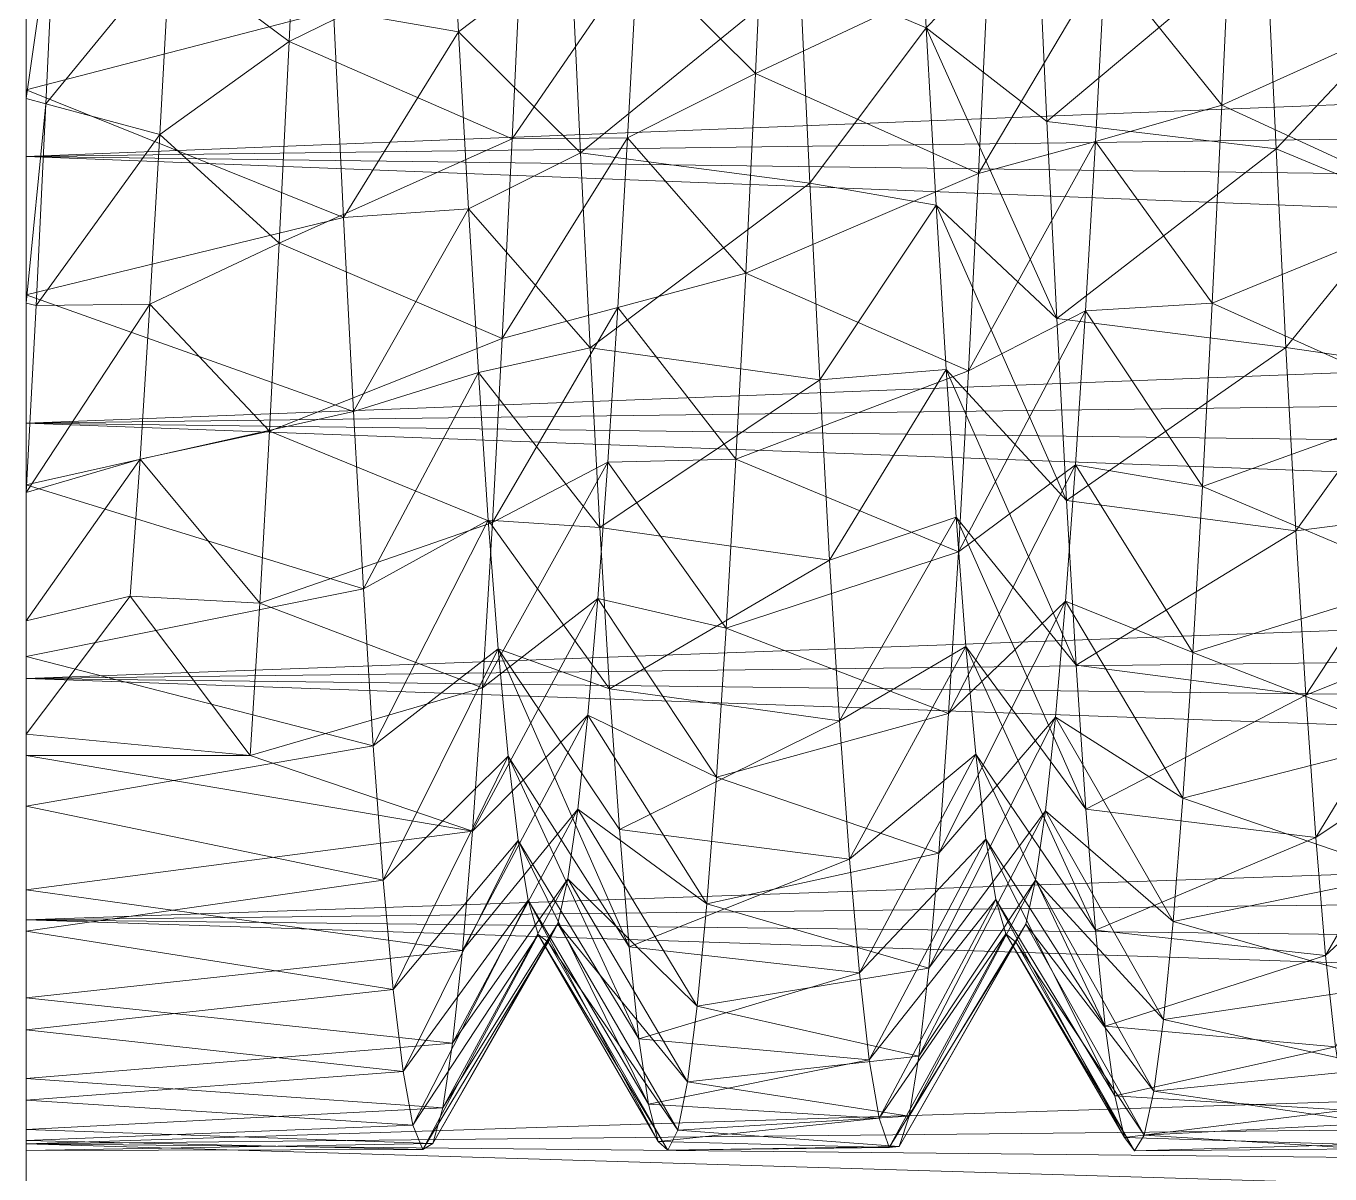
# Model space of a CAD drawing. Header units: millimetres. Extents: x -104 to 115, y -53 to 68.
# Drawn here: x -104.18 to -90.43, y -10.28 to 1.83 of the extents above; entities that cross this region are included whole.
import ezdxf

# ---------------------------------------------------------------- set-up
doc = ezdxf.new("R2010")
doc.units = ezdxf.units.MM

msp = doc.modelspace()

# ---------------------------------------------------------------- linework, layer by layer
at = {"color": 7, "lineweight": 0}
for points in [[(-101.304, 3.899, -10.029), (-102.663, 2.608, -12.677), (-101.406, 1.669, -10.683), (-101.304, 3.899, -10.029)], [(-98.948, 2.874, -10.29), (-101.304, 3.899, -10.029), (-101.406, 1.669, -10.683), (-98.948, 2.874, -10.29)], [(-100.936, 1.999, -44.28), (-99.724, 3.748, -42.522), (-99.619, 1.772, -41.848), (-100.936, 1.999, -44.28)], [(-98.434, 2.67, -44.496), (-99.619, 1.772, -41.848), (-99.724, 3.748, -42.522), (-98.434, 2.67, -44.496)], [(-96.017, 2.38, -44.407), (-94.79, 3.789, -42.533), (-94.685, 1.811, -41.865), (-96.017, 2.38, -44.407)], [(-93.513, 3.017, -44.597), (-94.685, 1.811, -41.865), (-94.79, 3.789, -42.533), (-93.513, 3.017, -44.597)], [(-104.18, 3.357, -54.485), (-104.18, 3.443, -44.71), (-104.18, 0.457, -53.847), (-104.18, 3.357, -54.485)], [(-104.18, 0.457, -53.847), (-104.18, 3.443, -44.71), (-104.18, 1.159, -43.968), (-104.18, 0.457, -53.847)], [(-100.936, 1.999, -44.28), (-104.18, 1.159, -43.968), (-104.18, 3.443, -44.71), (-100.936, 1.999, -44.28)], [(-96.384, 3.547, -10.111), (-97.729, 2.567, -12.691), (-96.486, 1.331, -10.811), (-96.384, 3.547, -10.111)], [(-94.029, 2.489, -10.406), (-96.384, 3.547, -10.111), (-96.486, 1.331, -10.811), (-94.029, 2.489, -10.406)], [(-104.18, 0.457, -1), (-104.18, 3.346, -10.162), (-104.18, 3.357, -0.361), (-104.18, 0.457, -1)], [(-104.18, 3.357, -0.361), (-49.333, 2.626, -0.491), (-104.18, 0.457, -1), (-104.18, 3.357, -0.361)], [(-104.18, 0.457, -53.847), (-49.333, 1.175, -54.036), (-104.18, 3.357, -54.485), (-104.18, 0.457, -53.847)], [(-104.18, 0.457, -1), (-104.18, 1.066, -10.916), (-104.18, 3.346, -10.162), (-104.18, 0.457, -1)], [(-103.866, 3.262, -10.184), (-104.18, 3.346, -10.162), (-104.18, 1.066, -10.916), (-103.866, 3.262, -10.184)], [(-103.866, 3.262, -10.184), (-104.18, 1.066, -10.916), (-103.971, 1.012, -10.938), (-103.866, 3.262, -10.184)], [(-103.971, 1.012, -10.938), (-102.663, 2.608, -12.677), (-103.866, 3.262, -10.184), (-103.971, 1.012, -10.938)], [(-91.463, 3.197, -10.201), (-92.795, 2.527, -12.706), (-91.566, 0.996, -10.945), (-91.463, 3.197, -10.201)], [(-89.111, 2.106, -10.53), (-91.463, 3.197, -10.201), (-91.566, 0.996, -10.945), (-89.111, 2.106, -10.53)], [(-93.411, 0.823, -43.829), (-94.685, 1.811, -41.865), (-93.513, 3.017, -44.597), (-93.411, 0.823, -43.829)], [(-91.099, 2.765, -44.524), (-93.411, 0.823, -43.829), (-93.513, 3.017, -44.597), (-91.099, 2.765, -44.524)], [(-98.948, 2.874, -10.29), (-101.406, 1.669, -10.683), (-99.052, 0.642, -11.096), (-98.948, 2.874, -10.29)], [(-99.052, 0.642, -11.096), (-97.729, 2.567, -12.691), (-98.948, 2.874, -10.29), (-99.052, 0.642, -11.096)], [(-90.994, 0.538, -43.705), (-93.411, 0.823, -43.829), (-91.099, 2.765, -44.524), (-90.994, 0.538, -43.705)], [(-91.099, 2.765, -44.524), (-89.751, 1.851, -41.881), (-90.994, 0.538, -43.705), (-91.099, 2.765, -44.524)], [(-104.18, 0.457, -1), (-49.333, 2.626, -0.491), (-49.333, -0.256, -1.208), (-104.18, 0.457, -1)], [(-98.331, 0.493, -43.685), (-99.619, 1.772, -41.848), (-98.434, 2.67, -44.496), (-98.331, 0.493, -43.685)], [(-96.017, 2.38, -44.407), (-98.331, 0.493, -43.685), (-98.434, 2.67, -44.496), (-96.017, 2.38, -44.407)], [(-103.971, 1.012, -10.938), (-102.768, 0.689, -13.5), (-102.663, 2.608, -12.677), (-103.971, 1.012, -10.938)], [(-101.406, 1.669, -10.683), (-102.663, 2.608, -12.677), (-102.768, 0.689, -13.5), (-101.406, 1.669, -10.683)], [(-99.052, 0.642, -11.096), (-97.834, 0.651, -13.519), (-97.729, 2.567, -12.691), (-99.052, 0.642, -11.096)], [(-96.486, 1.331, -10.811), (-97.729, 2.567, -12.691), (-97.834, 0.651, -13.519), (-96.486, 1.331, -10.811)], [(-94.029, 2.489, -10.406), (-96.486, 1.331, -10.811), (-94.134, 0.276, -11.261), (-94.029, 2.489, -10.406)], [(-94.134, 0.276, -11.261), (-92.9, 0.613, -13.539), (-92.795, 2.527, -12.706), (-94.134, 0.276, -11.261)], [(-94.134, 0.276, -11.261), (-92.795, 2.527, -12.706), (-94.029, 2.489, -10.406), (-94.134, 0.276, -11.261)], [(-91.566, 0.996, -10.945), (-92.795, 2.527, -12.706), (-92.9, 0.613, -13.539), (-91.566, 0.996, -10.945)], [(-95.913, 0.173, -43.537), (-98.331, 0.493, -43.685), (-96.017, 2.38, -44.407), (-95.913, 0.173, -43.537)], [(-96.017, 2.38, -44.407), (-94.685, 1.811, -41.865), (-95.913, 0.173, -43.537), (-96.017, 2.38, -44.407)], [(-89.111, 2.106, -10.53), (-91.566, 0.996, -10.945), (-89.215, -0.087, -11.435), (-89.111, 2.106, -10.53)], [(-100.831, -0.189, -43.361), (-104.18, 1.159, -43.968), (-100.936, 1.999, -44.28), (-100.831, -0.189, -43.361)], [(-100.936, 1.999, -44.28), (-99.619, 1.772, -41.848), (-100.831, -0.189, -43.361), (-100.936, 1.999, -44.28)], [(-95.913, 0.173, -43.537), (-94.685, 1.811, -41.865), (-94.58, -0.059, -40.939), (-95.913, 0.173, -43.537)], [(-93.308, -1.252, -42.783), (-94.58, -0.059, -40.939), (-94.685, 1.811, -41.865), (-93.308, -1.252, -42.783)], [(-93.308, -1.252, -42.783), (-94.685, 1.811, -41.865), (-93.411, 0.823, -43.829), (-93.308, -1.252, -42.783)], [(-90.994, 0.538, -43.705), (-89.751, 1.851, -41.881), (-89.646, -0.022, -40.96), (-90.994, 0.538, -43.705)], [(-101.406, 1.669, -10.683), (-102.768, 0.689, -13.5), (-101.509, -0.457, -11.623), (-101.406, 1.669, -10.683)], [(-99.052, 0.642, -11.096), (-101.406, 1.669, -10.683), (-101.509, -0.457, -11.623), (-99.052, 0.642, -11.096)], [(-100.831, -0.189, -43.361), (-99.619, 1.772, -41.848), (-99.514, -0.096, -40.918), (-100.831, -0.189, -43.361)], [(-98.331, 0.493, -43.685), (-99.514, -0.096, -40.918), (-99.619, 1.772, -41.848), (-98.331, 0.493, -43.685)], [(-96.486, 1.331, -10.811), (-97.834, 0.651, -13.519), (-96.589, -0.776, -11.793), (-96.486, 1.331, -10.811)], [(-94.134, 0.276, -11.261), (-96.486, 1.331, -10.811), (-96.589, -0.776, -11.793), (-94.134, 0.276, -11.261)], [(-104.18, 0.457, -53.847), (-49.333, -1.663, -53.164), (-49.333, 1.175, -54.036), (-104.18, 0.457, -53.847)], [(-104.18, 0.457, -53.847), (-104.18, 1.159, -43.968), (-104.18, -2.357, -52.899), (-104.18, 0.457, -53.847)], [(-104.18, -2.357, -52.899), (-104.18, 1.159, -43.968), (-104.18, -5.052, -51.652), (-104.18, -2.357, -52.899)], [(-104.18, -5.052, -51.652), (-104.18, 1.159, -43.968), (-104.18, -1.005, -42.926), (-104.18, -5.052, -51.652)], [(-100.831, -0.189, -43.361), (-104.18, -1.005, -42.926), (-104.18, 1.159, -43.968), (-100.831, -0.189, -43.361)], [(-104.18, -5.052, -3.194), (-104.18, -1.092, -11.971), (-104.18, 1.066, -10.916), (-104.18, -5.052, -3.194)], [(-104.18, -5.052, -3.194), (-104.18, 1.066, -10.916), (-104.18, -2.357, -1.948), (-104.18, -5.052, -3.194)], [(-104.18, -2.357, -1.948), (-104.18, 1.066, -10.916), (-104.18, 0.457, -1), (-104.18, -2.357, -1.948)], [(-103.971, 1.012, -10.938), (-104.18, 1.066, -10.916), (-104.18, -1.092, -11.971), (-103.971, 1.012, -10.938)], [(-103.971, 1.012, -10.938), (-104.18, -1.092, -11.971), (-104.075, -1.117, -11.985), (-103.971, 1.012, -10.938)], [(-104.075, -1.117, -11.985), (-102.768, 0.689, -13.5), (-103.971, 1.012, -10.938), (-104.075, -1.117, -11.985)], [(-91.566, 0.996, -10.945), (-92.9, 0.613, -13.539), (-91.668, -1.09, -11.97), (-91.566, 0.996, -10.945)], [(-89.215, -0.087, -11.435), (-91.566, 0.996, -10.945), (-91.668, -1.09, -11.97), (-89.215, -0.087, -11.435)], [(-104.075, -1.117, -11.985), (-102.873, -1.102, -14.57), (-102.768, 0.689, -13.5), (-104.075, -1.117, -11.985)], [(-101.509, -0.457, -11.623), (-102.768, 0.689, -13.5), (-102.873, -1.102, -14.57), (-101.509, -0.457, -11.623)], [(-90.994, 0.538, -43.705), (-93.308, -1.252, -42.783), (-93.411, 0.823, -43.829), (-90.994, 0.538, -43.705)], [(-99.052, 0.642, -11.096), (-101.509, -0.457, -11.623), (-99.157, -1.463, -12.19), (-99.052, 0.642, -11.096)], [(-99.157, -1.463, -12.19), (-97.939, -1.137, -14.595), (-97.834, 0.651, -13.519), (-99.157, -1.463, -12.19)], [(-99.157, -1.463, -12.19), (-97.834, 0.651, -13.519), (-99.052, 0.642, -11.096), (-99.157, -1.463, -12.19)], [(-96.589, -0.776, -11.793), (-97.834, 0.651, -13.519), (-97.939, -1.137, -14.595), (-96.589, -0.776, -11.793)], [(-94.238, -1.804, -12.403), (-93.005, -1.172, -14.619), (-92.9, 0.613, -13.539), (-94.238, -1.804, -12.403)], [(-94.238, -1.804, -12.403), (-92.9, 0.613, -13.539), (-94.134, 0.276, -11.261), (-94.238, -1.804, -12.403)], [(-91.668, -1.09, -11.97), (-92.9, 0.613, -13.539), (-93.005, -1.172, -14.619), (-91.668, -1.09, -11.97)], [(-104.18, 0.457, -1), (-49.333, -0.256, -1.208), (-104.18, -2.357, -1.948), (-104.18, 0.457, -1)], [(-104.18, -2.357, -52.899), (-49.333, -1.663, -53.164), (-104.18, 0.457, -53.847), (-104.18, -2.357, -52.899)], [(-98.229, -1.561, -42.597), (-99.514, -0.096, -40.918), (-98.331, 0.493, -43.685), (-98.229, -1.561, -42.597)], [(-95.913, 0.173, -43.537), (-98.229, -1.561, -42.597), (-98.331, 0.493, -43.685), (-95.913, 0.173, -43.537)], [(-90.89, -1.56, -42.597), (-93.308, -1.252, -42.783), (-90.994, 0.538, -43.705), (-90.89, -1.56, -42.597)], [(-90.994, 0.538, -43.705), (-89.646, -0.022, -40.96), (-90.89, -1.56, -42.597), (-90.994, 0.538, -43.705)], [(-94.134, 0.276, -11.261), (-96.589, -0.776, -11.793), (-94.238, -1.804, -12.403), (-94.134, 0.276, -11.261)], [(-95.808, -1.9, -42.383), (-98.229, -1.561, -42.597), (-95.913, 0.173, -43.537), (-95.808, -1.9, -42.383)], [(-95.913, 0.173, -43.537), (-94.58, -0.059, -40.939), (-95.808, -1.9, -42.383), (-95.913, 0.173, -43.537)], [(-100.831, -0.189, -43.361), (-99.514, -0.096, -40.918), (-100.727, -2.235, -42.16), (-100.831, -0.189, -43.361)], [(-100.727, -2.235, -42.16), (-99.514, -0.096, -40.918), (-99.409, -1.824, -39.746), (-100.727, -2.235, -42.16)], [(-98.229, -1.561, -42.597), (-99.409, -1.824, -39.746), (-99.514, -0.096, -40.918), (-98.229, -1.561, -42.597)], [(-95.808, -1.9, -42.383), (-94.58, -0.059, -40.939), (-94.475, -1.79, -39.772), (-95.808, -1.9, -42.383)], [(-93.206, -3.173, -41.476), (-94.475, -1.79, -39.772), (-94.58, -0.059, -40.939), (-93.206, -3.173, -41.476)], [(-93.206, -3.173, -41.476), (-94.58, -0.059, -40.939), (-93.308, -1.252, -42.783), (-93.206, -3.173, -41.476)], [(-89.215, -0.087, -11.435), (-91.668, -1.09, -11.97), (-89.32, -2.141, -12.623), (-89.215, -0.087, -11.435)], [(-90.89, -1.56, -42.597), (-89.646, -0.022, -40.96), (-89.541, -1.756, -39.798), (-90.89, -1.56, -42.597)], [(-100.727, -2.235, -42.16), (-104.18, -1.005, -42.926), (-100.831, -0.189, -43.361), (-100.727, -2.235, -42.16)], [(-104.18, -2.357, -1.948), (-49.333, -0.256, -1.208), (-49.333, -3.043, -2.232), (-104.18, -2.357, -1.948)], [(-101.509, -0.457, -11.623), (-102.873, -1.102, -14.57), (-101.611, -2.443, -12.83), (-101.509, -0.457, -11.623)], [(-99.157, -1.463, -12.19), (-101.509, -0.457, -11.623), (-101.611, -2.443, -12.83), (-99.157, -1.463, -12.19)], [(-96.589, -0.776, -11.793), (-97.939, -1.137, -14.595), (-96.691, -2.736, -13.041), (-96.589, -0.776, -11.793)], [(-94.238, -1.804, -12.403), (-96.589, -0.776, -11.793), (-96.691, -2.736, -13.041), (-94.238, -1.804, -12.403)], [(-104.18, -5.052, -51.652), (-104.18, -1.005, -42.926), (-104.18, -7.596, -50.121), (-104.18, -5.052, -51.652)], [(-104.18, -7.596, -50.121), (-104.18, -1.005, -42.926), (-104.18, -3.009, -41.603), (-104.18, -7.596, -50.121)], [(-100.727, -2.235, -42.16), (-104.18, -3.009, -41.603), (-104.18, -1.005, -42.926), (-100.727, -2.235, -42.16)], [(-104.18, -1.092, -11.971), (-104.18, -7.596, -4.725), (-104.18, -3.089, -13.305), (-104.18, -1.092, -11.971)], [(-104.18, -7.596, -4.725), (-104.18, -1.092, -11.971), (-104.18, -5.052, -3.194), (-104.18, -7.596, -4.725)], [(-104.075, -1.117, -11.985), (-104.18, -1.092, -11.971), (-104.18, -3.089, -13.305), (-104.075, -1.117, -11.985)], [(-91.668, -1.09, -11.97), (-93.005, -1.172, -14.619), (-91.771, -3.026, -13.257), (-91.668, -1.09, -11.97)], [(-89.32, -2.141, -12.623), (-91.668, -1.09, -11.97), (-91.771, -3.026, -13.257), (-89.32, -2.141, -12.623)], [(-104.18, -3.089, -13.305), (-102.978, -2.736, -15.87), (-102.873, -1.102, -14.57), (-104.18, -3.089, -13.305)], [(-104.18, -3.089, -13.305), (-102.873, -1.102, -14.57), (-104.075, -1.117, -11.985), (-104.18, -3.089, -13.305)], [(-101.611, -2.443, -12.83), (-102.873, -1.102, -14.57), (-102.978, -2.736, -15.87), (-101.611, -2.443, -12.83)], [(-99.261, -3.404, -13.554), (-98.044, -2.767, -15.899), (-97.939, -1.137, -14.595), (-99.261, -3.404, -13.554)], [(-99.261, -3.404, -13.554), (-97.939, -1.137, -14.595), (-99.157, -1.463, -12.19), (-99.261, -3.404, -13.554)], [(-96.691, -2.736, -13.041), (-97.939, -1.137, -14.595), (-98.044, -2.767, -15.899), (-96.691, -2.736, -13.041)], [(-94.343, -3.714, -13.81), (-93.11, -2.798, -15.928), (-93.005, -1.172, -14.619), (-94.343, -3.714, -13.81)], [(-94.343, -3.714, -13.81), (-93.005, -1.172, -14.619), (-94.238, -1.804, -12.403), (-94.343, -3.714, -13.81)], [(-91.771, -3.026, -13.257), (-93.005, -1.172, -14.619), (-93.11, -2.798, -15.928), (-91.771, -3.026, -13.257)], [(-90.89, -1.56, -42.597), (-93.206, -3.173, -41.476), (-93.308, -1.252, -42.783), (-90.89, -1.56, -42.597)], [(-99.157, -1.463, -12.19), (-101.611, -2.443, -12.83), (-99.261, -3.404, -13.554), (-99.157, -1.463, -12.19)], [(-98.126, -3.456, -41.251), (-99.409, -1.824, -39.746), (-98.229, -1.561, -42.597), (-98.126, -3.456, -41.251)], [(-95.808, -1.9, -42.383), (-98.126, -3.456, -41.251), (-98.229, -1.561, -42.597), (-95.808, -1.9, -42.383)], [(-90.785, -3.492, -41.221), (-93.206, -3.173, -41.476), (-90.89, -1.56, -42.597), (-90.785, -3.492, -41.221)], [(-90.89, -1.56, -42.597), (-89.541, -1.756, -39.798), (-90.785, -3.492, -41.221), (-90.89, -1.56, -42.597)], [(-104.18, -2.357, -52.899), (-49.333, -4.391, -51.991), (-49.333, -1.663, -53.164), (-104.18, -2.357, -52.899)], [(-90.785, -3.492, -41.221), (-89.541, -1.756, -39.798), (-89.436, -3.32, -38.416), (-90.785, -3.492, -41.221)], [(-100.727, -2.235, -42.16), (-99.409, -1.824, -39.746), (-100.622, -4.103, -40.698), (-100.727, -2.235, -42.16)], [(-100.622, -4.103, -40.698), (-99.409, -1.824, -39.746), (-99.304, -3.38, -38.355), (-100.622, -4.103, -40.698)], [(-98.126, -3.456, -41.251), (-99.304, -3.38, -38.355), (-99.409, -1.824, -39.746), (-98.126, -3.456, -41.251)], [(-95.703, -3.801, -40.963), (-98.126, -3.456, -41.251), (-95.808, -1.9, -42.383), (-95.703, -3.801, -40.963)], [(-94.238, -1.804, -12.403), (-96.691, -2.736, -13.041), (-94.343, -3.714, -13.81), (-94.238, -1.804, -12.403)], [(-95.808, -1.9, -42.383), (-94.475, -1.79, -39.772), (-95.703, -3.801, -40.963), (-95.808, -1.9, -42.383)], [(-95.703, -3.801, -40.963), (-94.475, -1.79, -39.772), (-94.37, -3.35, -38.386), (-95.703, -3.801, -40.963)], [(-93.103, -4.909, -39.929), (-94.37, -3.35, -38.386), (-94.475, -1.79, -39.772), (-93.103, -4.909, -39.929)], [(-93.103, -4.909, -39.929), (-94.475, -1.79, -39.772), (-93.206, -3.173, -41.476), (-93.103, -4.909, -39.929)], [(-89.32, -2.141, -12.623), (-91.771, -3.026, -13.257), (-89.425, -4.018, -14.073), (-89.32, -2.141, -12.623)], [(-100.622, -4.103, -40.698), (-104.18, -3.009, -41.603), (-100.727, -2.235, -42.16), (-100.622, -4.103, -40.698)], [(-104.18, -2.357, -1.948), (-49.333, -3.043, -2.232), (-104.18, -5.052, -3.194), (-104.18, -2.357, -1.948)], [(-104.18, -5.052, -51.652), (-49.333, -4.391, -51.991), (-104.18, -2.357, -52.899), (-104.18, -5.052, -51.652)], [(-101.611, -2.443, -12.83), (-102.978, -2.736, -15.87), (-101.714, -4.255, -14.286), (-101.611, -2.443, -12.83)], [(-99.261, -3.404, -13.554), (-101.611, -2.443, -12.83), (-101.714, -4.255, -14.286), (-99.261, -3.404, -13.554)], [(-104.18, -4.442, -14.663), (-102.978, -2.736, -15.87), (-104.18, -3.089, -13.305), (-104.18, -4.442, -14.663)], [(-104.18, -4.442, -14.663), (-103.083, -4.181, -17.376), (-102.978, -2.736, -15.87), (-104.18, -4.442, -14.663)], [(-101.714, -4.255, -14.286), (-102.978, -2.736, -15.87), (-103.083, -4.181, -17.376), (-101.714, -4.255, -14.286)], [(-96.691, -2.736, -13.041), (-98.044, -2.767, -15.899), (-96.794, -4.518, -14.533), (-96.691, -2.736, -13.041)], [(-94.343, -3.714, -13.81), (-96.691, -2.736, -13.041), (-96.794, -4.518, -14.533), (-94.343, -3.714, -13.81)], [(-99.366, -5.147, -15.164), (-98.149, -4.208, -17.408), (-98.044, -2.767, -15.899), (-99.366, -5.147, -15.164)], [(-99.366, -5.147, -15.164), (-98.044, -2.767, -15.899), (-99.261, -3.404, -13.554), (-99.366, -5.147, -15.164)], [(-96.794, -4.518, -14.533), (-98.044, -2.767, -15.899), (-98.149, -4.208, -17.408), (-96.794, -4.518, -14.533)], [(-94.448, -5.42, -15.459), (-93.215, -4.236, -17.441), (-93.11, -2.798, -15.928), (-94.448, -5.42, -15.459)], [(-94.448, -5.42, -15.459), (-93.11, -2.798, -15.928), (-94.343, -3.714, -13.81), (-94.448, -5.42, -15.459)], [(-91.873, -4.777, -14.785), (-93.11, -2.798, -15.928), (-93.215, -4.236, -17.441), (-91.873, -4.777, -14.785)], [(-91.771, -3.026, -13.257), (-93.11, -2.798, -15.928), (-91.873, -4.777, -14.785), (-91.771, -3.026, -13.257)], [(-104.18, -7.596, -50.121), (-104.18, -3.009, -41.603), (-104.18, -9.96, -48.324), (-104.18, -7.596, -50.121)], [(-104.18, -9.96, -48.324), (-104.18, -3.009, -41.603), (-104.18, -4.817, -40.022), (-104.18, -9.96, -48.324)], [(-100.622, -4.103, -40.698), (-104.18, -4.817, -40.022), (-104.18, -3.009, -41.603), (-100.622, -4.103, -40.698)], [(-89.425, -4.018, -14.073), (-91.771, -3.026, -13.257), (-91.873, -4.777, -14.785), (-89.425, -4.018, -14.073)], [(-104.18, -5.052, -3.194), (-49.333, -3.043, -2.232), (-49.333, -5.703, -3.551), (-104.18, -5.052, -3.194)], [(-104.18, -3.089, -13.305), (-104.18, -7.596, -4.725), (-104.18, -9.96, -6.522), (-104.18, -3.089, -13.305)], [(-104.18, -3.089, -13.305), (-104.18, -9.96, -6.522), (-104.18, -4.442, -14.663), (-104.18, -3.089, -13.305)], [(-90.785, -3.492, -41.221), (-93.103, -4.909, -39.929), (-93.206, -3.173, -41.476), (-90.785, -3.492, -41.221)], [(-99.261, -3.404, -13.554), (-101.714, -4.255, -14.286), (-99.366, -5.147, -15.164), (-99.261, -3.404, -13.554)], [(-100.622, -4.103, -40.698), (-99.304, -3.38, -38.355), (-100.517, -5.761, -39), (-100.622, -4.103, -40.698)], [(-100.517, -5.761, -39), (-99.304, -3.38, -38.355), (-99.199, -4.736, -36.769), (-100.517, -5.761, -39)], [(-98.024, -5.159, -39.669), (-99.199, -4.736, -36.769), (-99.304, -3.38, -38.355), (-98.024, -5.159, -39.669)], [(-98.024, -5.159, -39.669), (-99.304, -3.38, -38.355), (-98.126, -3.456, -41.251), (-98.024, -5.159, -39.669)], [(-95.703, -3.801, -40.963), (-94.37, -3.35, -38.386), (-95.599, -5.496, -39.303), (-95.703, -3.801, -40.963)], [(-95.599, -5.496, -39.303), (-94.37, -3.35, -38.386), (-94.265, -4.711, -36.803), (-95.599, -5.496, -39.303)], [(-93.001, -6.428, -38.17), (-94.265, -4.711, -36.803), (-94.37, -3.35, -38.386), (-93.001, -6.428, -38.17)], [(-93.001, -6.428, -38.17), (-94.37, -3.35, -38.386), (-93.103, -4.909, -39.929), (-93.001, -6.428, -38.17)], [(-90.785, -3.492, -41.221), (-89.436, -3.32, -38.416), (-90.68, -5.225, -39.6), (-90.785, -3.492, -41.221)], [(-90.68, -5.225, -39.6), (-89.436, -3.32, -38.416), (-89.331, -4.685, -36.837), (-90.68, -5.225, -39.6)], [(-95.703, -3.801, -40.963), (-98.024, -5.159, -39.669), (-98.126, -3.456, -41.251), (-95.703, -3.801, -40.963)], [(-90.68, -5.225, -39.6), (-93.103, -4.909, -39.929), (-90.785, -3.492, -41.221), (-90.68, -5.225, -39.6)], [(-95.599, -5.496, -39.303), (-98.024, -5.159, -39.669), (-95.703, -3.801, -40.963), (-95.599, -5.496, -39.303)], [(-94.343, -3.714, -13.81), (-96.794, -4.518, -14.533), (-94.448, -5.42, -15.459), (-94.343, -3.714, -13.81)], [(-100.517, -5.761, -39), (-104.18, -4.817, -40.022), (-100.622, -4.103, -40.698), (-100.517, -5.761, -39)], [(-89.425, -4.018, -14.073), (-91.873, -4.777, -14.785), (-89.529, -5.687, -15.76), (-89.425, -4.018, -14.073)], [(-104.18, -5.636, -16.154), (-103.083, -4.181, -17.376), (-104.18, -4.442, -14.663), (-104.18, -5.636, -16.154)], [(-104.18, -5.636, -16.154), (-101.816, -5.862, -15.966), (-103.083, -4.181, -17.376), (-104.18, -5.636, -16.154)], [(-101.714, -4.255, -14.286), (-103.083, -4.181, -17.376), (-101.816, -5.862, -15.966), (-101.714, -4.255, -14.286)], [(-99.366, -5.147, -15.164), (-101.714, -4.255, -14.286), (-101.816, -5.862, -15.966), (-99.366, -5.147, -15.164)], [(-99.471, -6.66, -16.991), (-98.254, -5.436, -19.097), (-98.149, -4.208, -17.408), (-99.471, -6.66, -16.991)], [(-99.471, -6.66, -16.991), (-98.149, -4.208, -17.408), (-99.366, -5.147, -15.164), (-99.471, -6.66, -16.991)], [(-96.896, -6.091, -16.244), (-98.149, -4.208, -17.408), (-98.254, -5.436, -19.097), (-96.896, -6.091, -16.244)], [(-96.794, -4.518, -14.533), (-98.149, -4.208, -17.408), (-96.896, -6.091, -16.244), (-96.794, -4.518, -14.533)], [(-94.552, -6.892, -17.32), (-93.32, -5.458, -19.133), (-93.215, -4.236, -17.441), (-94.552, -6.892, -17.32)], [(-94.552, -6.892, -17.32), (-93.215, -4.236, -17.441), (-94.448, -5.42, -15.459), (-94.552, -6.892, -17.32)], [(-91.976, -6.314, -16.528), (-93.215, -4.236, -17.441), (-93.32, -5.458, -19.133), (-91.976, -6.314, -16.528)], [(-91.873, -4.777, -14.785), (-93.215, -4.236, -17.441), (-91.976, -6.314, -16.528), (-91.873, -4.777, -14.785)], [(-104.18, -5.052, -51.652), (-49.333, -6.976, -50.53), (-49.333, -4.391, -51.991), (-104.18, -5.052, -51.652)], [(-104.18, -4.442, -14.663), (-104.18, -9.96, -6.522), (-104.18, -12.116, -8.564), (-104.18, -4.442, -14.663)], [(-104.18, -4.442, -14.663), (-104.18, -12.116, -8.564), (-104.18, -5.862, -15.966), (-104.18, -4.442, -14.663)], [(-104.18, -5.862, -15.966), (-104.18, -5.636, -16.154), (-104.18, -4.442, -14.663), (-104.18, -5.862, -15.966)], [(-94.448, -5.42, -15.459), (-96.794, -4.518, -14.533), (-96.896, -6.091, -16.244), (-94.448, -5.42, -15.459)], [(-100.517, -5.761, -39), (-99.199, -4.736, -36.769), (-100.413, -7.178, -37.097), (-100.517, -5.761, -39)], [(-100.413, -7.178, -37.097), (-99.199, -4.736, -36.769), (-99.094, -5.87, -35.016), (-100.413, -7.178, -37.097)], [(-97.819, -7.88, -35.913), (-99.094, -5.87, -35.016), (-99.199, -4.736, -36.769), (-97.819, -7.88, -35.913)], [(-97.819, -7.88, -35.913), (-99.199, -4.736, -36.769), (-97.921, -6.642, -37.88), (-97.819, -7.88, -35.913)], [(-97.921, -6.642, -37.88), (-99.199, -4.736, -36.769), (-98.024, -5.159, -39.669), (-97.921, -6.642, -37.88)], [(-95.599, -5.496, -39.303), (-94.265, -4.711, -36.803), (-95.494, -6.956, -37.433), (-95.599, -5.496, -39.303)], [(-95.494, -6.956, -37.433), (-94.265, -4.711, -36.803), (-94.16, -5.849, -35.054), (-95.494, -6.956, -37.433)], [(-92.898, -7.705, -36.229), (-94.16, -5.849, -35.054), (-94.265, -4.711, -36.803), (-92.898, -7.705, -36.229)], [(-92.898, -7.705, -36.229), (-94.265, -4.711, -36.803), (-93.001, -6.428, -38.17), (-92.898, -7.705, -36.229)], [(-89.529, -5.687, -15.76), (-91.873, -4.777, -14.785), (-91.976, -6.314, -16.528), (-89.529, -5.687, -15.76)], [(-90.68, -5.225, -39.6), (-89.331, -4.685, -36.837), (-90.576, -6.727, -37.763), (-90.68, -5.225, -39.6)], [(-90.576, -6.727, -37.763), (-89.331, -4.685, -36.837), (-89.226, -5.828, -35.091), (-90.576, -6.727, -37.763)], [(-104.18, -9.96, -48.324), (-104.18, -4.817, -40.022), (-104.18, -12.116, -46.282), (-104.18, -9.96, -48.324)], [(-104.18, -12.116, -46.282), (-104.18, -4.817, -40.022), (-104.18, -6.396, -38.213), (-104.18, -12.116, -46.282)], [(-100.517, -5.761, -39), (-104.18, -6.396, -38.213), (-104.18, -4.817, -40.022), (-100.517, -5.761, -39)], [(-90.68, -5.225, -39.6), (-93.001, -6.428, -38.17), (-93.103, -4.909, -39.929), (-90.68, -5.225, -39.6)], [(-104.18, -5.052, -3.194), (-49.333, -5.703, -3.551), (-104.18, -7.596, -4.725), (-104.18, -5.052, -3.194)], [(-104.18, -7.596, -50.121), (-49.333, -6.976, -50.53), (-104.18, -5.052, -51.652), (-104.18, -7.596, -50.121)], [(-99.366, -5.147, -15.164), (-101.816, -5.862, -15.966), (-99.471, -6.66, -16.991), (-99.366, -5.147, -15.164)], [(-95.599, -5.496, -39.303), (-97.921, -6.642, -37.88), (-98.024, -5.159, -39.669), (-95.599, -5.496, -39.303)], [(-90.576, -6.727, -37.763), (-93.001, -6.428, -38.17), (-90.68, -5.225, -39.6), (-90.576, -6.727, -37.763)], [(-99.575, -7.918, -19.003), (-98.359, -6.427, -20.933), (-98.254, -5.436, -19.097), (-99.575, -7.918, -19.003)], [(-99.575, -7.918, -19.003), (-98.254, -5.436, -19.097), (-99.471, -6.66, -16.991), (-99.575, -7.918, -19.003)], [(-96.999, -7.427, -18.146), (-98.254, -5.436, -19.097), (-98.359, -6.427, -20.933), (-96.999, -7.427, -18.146)], [(-96.896, -6.091, -16.244), (-98.254, -5.436, -19.097), (-96.999, -7.427, -18.146), (-96.896, -6.091, -16.244)], [(-95.494, -6.956, -37.433), (-97.921, -6.642, -37.88), (-95.599, -5.496, -39.303), (-95.494, -6.956, -37.433)], [(-94.448, -5.42, -15.459), (-96.896, -6.091, -16.244), (-94.552, -6.892, -17.32), (-94.448, -5.42, -15.459)], [(-94.657, -8.104, -19.36), (-93.425, -6.445, -20.972), (-93.32, -5.458, -19.133), (-94.657, -8.104, -19.36)], [(-94.657, -8.104, -19.36), (-93.32, -5.458, -19.133), (-94.552, -6.892, -17.32), (-94.657, -8.104, -19.36)], [(-92.078, -7.612, -18.456), (-93.32, -5.458, -19.133), (-93.425, -6.445, -20.972), (-92.078, -7.612, -18.456)], [(-91.976, -6.314, -16.528), (-93.32, -5.458, -19.133), (-92.078, -7.612, -18.456), (-91.976, -6.314, -16.528)], [(-104.18, -5.862, -15.966), (-101.816, -5.862, -15.966), (-104.18, -5.636, -16.154), (-104.18, -5.862, -15.966)], [(-104.18, -7.596, -4.725), (-49.333, -5.703, -3.551), (-49.333, -8.205, -5.15), (-104.18, -7.596, -4.725)], [(-100.413, -7.178, -37.097), (-104.18, -6.396, -38.213), (-100.517, -5.761, -39), (-100.413, -7.178, -37.097)], [(-89.529, -5.687, -15.76), (-91.976, -6.314, -16.528), (-89.634, -7.116, -17.654), (-89.529, -5.687, -15.76)], [(-104.18, -5.862, -15.966), (-104.18, -12.116, -8.564), (-104.18, -14.038, -10.827), (-104.18, -5.862, -15.966)], [(-104.18, -5.862, -15.966), (-104.18, -14.038, -10.827), (-104.18, -7.278, -17.905), (-104.18, -5.862, -15.966)], [(-99.471, -6.66, -16.991), (-101.816, -5.862, -15.966), (-104.18, -5.862, -15.966), (-99.471, -6.66, -16.991)], [(-99.471, -6.66, -16.991), (-104.18, -5.862, -15.966), (-104.18, -7.278, -17.905), (-99.471, -6.66, -16.991)], [(-100.413, -7.178, -37.097), (-99.094, -5.87, -35.016), (-100.308, -8.33, -35.023), (-100.413, -7.178, -37.097)], [(-100.308, -8.33, -35.023), (-99.094, -5.87, -35.016), (-98.989, -6.76, -33.128), (-100.308, -8.33, -35.023)], [(-97.716, -8.852, -33.802), (-98.989, -6.76, -33.128), (-99.094, -5.87, -35.016), (-97.716, -8.852, -33.802)], [(-97.716, -8.852, -33.802), (-99.094, -5.87, -35.016), (-97.819, -7.88, -35.913), (-97.716, -8.852, -33.802)], [(-95.494, -6.956, -37.433), (-94.16, -5.849, -35.054), (-95.389, -8.155, -35.385), (-95.494, -6.956, -37.433)], [(-95.389, -8.155, -35.385), (-94.16, -5.849, -35.054), (-94.055, -6.744, -33.168), (-95.389, -8.155, -35.385)], [(-92.796, -8.719, -34.137), (-94.055, -6.744, -33.168), (-94.16, -5.849, -35.054), (-92.796, -8.719, -34.137)], [(-92.796, -8.719, -34.137), (-94.16, -5.849, -35.054), (-92.898, -7.705, -36.229), (-92.796, -8.719, -34.137)], [(-90.576, -6.727, -37.763), (-89.226, -5.828, -35.091), (-90.471, -7.971, -35.743), (-90.576, -6.727, -37.763)], [(-90.471, -7.971, -35.743), (-89.226, -5.828, -35.091), (-89.121, -6.728, -33.208), (-90.471, -7.971, -35.743)], [(-94.552, -6.892, -17.32), (-96.896, -6.091, -16.244), (-96.999, -7.427, -18.146), (-94.552, -6.892, -17.32)], [(-89.634, -7.116, -17.654), (-91.976, -6.314, -16.528), (-92.078, -7.612, -18.456), (-89.634, -7.116, -17.654)], [(-104.18, -12.116, -46.282), (-104.18, -6.396, -38.213), (-104.18, -14.038, -44.019), (-104.18, -12.116, -46.282)], [(-104.18, -14.038, -44.019), (-104.18, -6.396, -38.213), (-104.18, -15.705, -41.562), (-104.18, -14.038, -44.019)], [(-104.18, -15.705, -41.562), (-104.18, -6.396, -38.213), (-104.18, -7.717, -36.208), (-104.18, -15.705, -41.562)], [(-100.413, -7.178, -37.097), (-104.18, -7.717, -36.208), (-104.18, -6.396, -38.213), (-100.413, -7.178, -37.097)], [(-99.68, -8.897, -21.165), (-98.464, -7.165, -22.886), (-98.359, -6.427, -20.933), (-99.68, -8.897, -21.165)], [(-99.68, -8.897, -21.165), (-98.359, -6.427, -20.933), (-99.575, -7.918, -19.003), (-99.68, -8.897, -21.165)], [(-97.101, -8.505, -20.205), (-98.359, -6.427, -20.933), (-98.464, -7.165, -22.886), (-97.101, -8.505, -20.205)], [(-96.999, -7.427, -18.146), (-98.359, -6.427, -20.933), (-97.101, -8.505, -20.205), (-96.999, -7.427, -18.146)], [(-94.762, -9.034, -21.543), (-93.53, -7.177, -22.927), (-93.425, -6.445, -20.972), (-94.762, -9.034, -21.543)], [(-94.762, -9.034, -21.543), (-93.425, -6.445, -20.972), (-94.657, -8.104, -19.36), (-94.762, -9.034, -21.543)], [(-92.181, -8.648, -20.536), (-93.425, -6.445, -20.972), (-93.53, -7.177, -22.927), (-92.181, -8.648, -20.536)], [(-92.078, -7.612, -18.456), (-93.425, -6.445, -20.972), (-92.181, -8.648, -20.536), (-92.078, -7.612, -18.456)], [(-90.576, -6.727, -37.763), (-92.898, -7.705, -36.229), (-93.001, -6.428, -38.17), (-90.576, -6.727, -37.763)], [(-99.471, -6.66, -16.991), (-104.18, -7.278, -17.905), (-99.575, -7.918, -19.003), (-99.471, -6.66, -16.991)], [(-95.494, -6.956, -37.433), (-97.819, -7.88, -35.913), (-97.921, -6.642, -37.88), (-95.494, -6.956, -37.433)], [(-90.471, -7.971, -35.743), (-92.898, -7.705, -36.229), (-90.576, -6.727, -37.763), (-90.471, -7.971, -35.743)], [(-90.471, -7.971, -35.743), (-89.121, -6.728, -33.208), (-90.366, -8.937, -33.575), (-90.471, -7.971, -35.743)], [(-100.308, -8.33, -35.023), (-98.989, -6.76, -33.128), (-100.203, -9.197, -32.815), (-100.308, -8.33, -35.023)], [(-100.203, -9.197, -32.815), (-98.989, -6.76, -33.128), (-98.884, -7.39, -31.139), (-100.203, -9.197, -32.815)], [(-97.614, -9.54, -31.582), (-98.884, -7.39, -31.139), (-98.989, -6.76, -33.128), (-97.614, -9.54, -31.582)], [(-97.614, -9.54, -31.582), (-98.989, -6.76, -33.128), (-97.716, -8.852, -33.802), (-97.614, -9.54, -31.582)], [(-95.389, -8.155, -35.385), (-94.055, -6.744, -33.168), (-95.285, -9.071, -33.196), (-95.389, -8.155, -35.385)], [(-95.285, -9.071, -33.196), (-94.055, -6.744, -33.168), (-93.95, -7.38, -31.18), (-95.285, -9.071, -33.196)], [(-92.693, -9.452, -31.932), (-93.95, -7.38, -31.18), (-94.055, -6.744, -33.168), (-92.693, -9.452, -31.932)], [(-92.693, -9.452, -31.932), (-94.055, -6.744, -33.168), (-92.796, -8.719, -34.137), (-92.693, -9.452, -31.932)], [(-104.18, -7.596, -50.121), (-49.333, -9.388, -48.797), (-49.333, -6.976, -50.53), (-104.18, -7.596, -50.121)], [(-95.389, -8.155, -35.385), (-97.819, -7.88, -35.913), (-95.494, -6.956, -37.433), (-95.389, -8.155, -35.385)], [(-94.552, -6.892, -17.32), (-96.999, -7.427, -18.146), (-94.657, -8.104, -19.36), (-94.552, -6.892, -17.32)], [(-89.634, -7.116, -17.654), (-92.078, -7.612, -18.456), (-89.738, -8.282, -19.721), (-89.634, -7.116, -17.654)], [(-100.308, -8.33, -35.023), (-104.18, -7.717, -36.208), (-100.413, -7.178, -37.097), (-100.308, -8.33, -35.023)], [(-104.18, -7.278, -17.905), (-104.18, -14.038, -10.827), (-104.18, -15.705, -13.285), (-104.18, -7.278, -17.905)], [(-104.18, -7.278, -17.905), (-104.18, -15.705, -13.285), (-104.18, -8.42, -20.017), (-104.18, -7.278, -17.905)], [(-99.575, -7.918, -19.003), (-104.18, -7.278, -17.905), (-104.18, -8.42, -20.017), (-99.575, -7.918, -19.003)], [(-99.785, -9.58, -23.437), (-98.569, -7.636, -24.919), (-98.464, -7.165, -22.886), (-99.785, -9.58, -23.437)], [(-99.785, -9.58, -23.437), (-98.464, -7.165, -22.886), (-99.68, -8.897, -21.165), (-99.785, -9.58, -23.437)], [(-97.204, -9.306, -22.387), (-98.464, -7.165, -22.886), (-98.569, -7.636, -24.919), (-97.204, -9.306, -22.387)], [(-97.101, -8.505, -20.205), (-98.464, -7.165, -22.886), (-97.204, -9.306, -22.387), (-97.101, -8.505, -20.205)], [(-94.866, -9.666, -23.83), (-93.635, -7.643, -24.961), (-93.53, -7.177, -22.927), (-94.866, -9.666, -23.83)], [(-94.866, -9.666, -23.83), (-93.53, -7.177, -22.927), (-94.762, -9.034, -21.543), (-94.866, -9.666, -23.83)], [(-92.283, -9.404, -22.734), (-93.53, -7.177, -22.927), (-93.635, -7.643, -24.961), (-92.283, -9.404, -22.734)], [(-92.181, -8.648, -20.536), (-93.53, -7.177, -22.927), (-92.283, -9.404, -22.734), (-92.181, -8.648, -20.536)], [(-100.203, -9.197, -32.815), (-98.884, -7.39, -31.139), (-100.099, -9.762, -30.51), (-100.203, -9.197, -32.815)], [(-100.099, -9.762, -30.51), (-98.884, -7.39, -31.139), (-98.779, -7.75, -29.083), (-100.099, -9.762, -30.51)], [(-97.511, -9.934, -29.291), (-98.779, -7.75, -29.083), (-98.884, -7.39, -31.139), (-97.511, -9.934, -29.291)], [(-97.511, -9.934, -29.291), (-98.884, -7.39, -31.139), (-97.614, -9.54, -31.582), (-97.511, -9.934, -29.291)], [(-94.657, -8.104, -19.36), (-96.999, -7.427, -18.146), (-97.101, -8.505, -20.205), (-94.657, -8.104, -19.36)], [(-95.285, -9.071, -33.196), (-93.95, -7.38, -31.18), (-95.18, -9.688, -30.905), (-95.285, -9.071, -33.196)], [(-95.18, -9.688, -30.905), (-93.95, -7.38, -31.18), (-93.845, -7.745, -29.125), (-95.18, -9.688, -30.905)], [(-92.591, -9.892, -29.65), (-93.845, -7.745, -29.125), (-93.95, -7.38, -31.18), (-92.591, -9.892, -29.65)], [(-92.591, -9.892, -29.65), (-93.95, -7.38, -31.18), (-92.693, -9.452, -31.932), (-92.591, -9.892, -29.65)], [(-104.18, -7.596, -4.725), (-49.333, -8.205, -5.15), (-104.18, -9.96, -6.522), (-104.18, -7.596, -4.725)], [(-104.18, -9.96, -48.324), (-49.333, -9.388, -48.797), (-104.18, -7.596, -50.121), (-104.18, -9.96, -48.324)], [(-99.889, -9.956, -25.78), (-98.674, -7.832, -26.997), (-98.569, -7.636, -24.919), (-99.889, -9.956, -25.78)], [(-99.889, -9.956, -25.78), (-98.569, -7.636, -24.919), (-99.785, -9.58, -23.437), (-99.889, -9.956, -25.78)], [(-97.306, -9.815, -24.654), (-98.569, -7.636, -24.919), (-98.674, -7.832, -26.997), (-97.306, -9.815, -24.654)], [(-97.204, -9.306, -22.387), (-98.569, -7.636, -24.919), (-97.306, -9.815, -24.654), (-97.204, -9.306, -22.387)], [(-94.971, -9.988, -26.18), (-93.74, -7.833, -27.04), (-93.635, -7.643, -24.961), (-94.971, -9.988, -26.18)], [(-94.971, -9.988, -26.18), (-93.635, -7.643, -24.961), (-94.866, -9.666, -23.83), (-94.971, -9.988, -26.18)], [(-92.386, -9.868, -25.012), (-93.635, -7.643, -24.961), (-93.74, -7.833, -27.04), (-92.386, -9.868, -25.012)], [(-92.283, -9.404, -22.734), (-93.635, -7.643, -24.961), (-92.386, -9.868, -25.012), (-92.283, -9.404, -22.734)], [(-89.738, -8.282, -19.721), (-92.078, -7.612, -18.456), (-92.181, -8.648, -20.536), (-89.738, -8.282, -19.721)], [(-104.18, -15.705, -41.562), (-104.18, -7.717, -36.208), (-104.18, -17.095, -38.938), (-104.18, -15.705, -41.562)], [(-104.18, -17.095, -38.938), (-104.18, -7.717, -36.208), (-104.18, -8.757, -34.043), (-104.18, -17.095, -38.938)], [(-100.308, -8.33, -35.023), (-104.18, -8.757, -34.043), (-104.18, -7.717, -36.208), (-100.308, -8.33, -35.023)], [(-100.099, -9.762, -30.51), (-98.779, -7.75, -29.083), (-99.994, -10.017, -28.151), (-100.099, -9.762, -30.51)], [(-99.994, -10.017, -28.151), (-98.779, -7.75, -29.083), (-98.674, -7.832, -26.997), (-99.994, -10.017, -28.151)], [(-99.994, -10.017, -28.151), (-98.674, -7.832, -26.997), (-99.889, -9.956, -25.78), (-99.994, -10.017, -28.151)], [(-97.409, -10.026, -26.969), (-98.674, -7.832, -26.997), (-98.779, -7.75, -29.083), (-97.409, -10.026, -26.969)], [(-97.409, -10.026, -26.969), (-98.779, -7.75, -29.083), (-97.511, -9.934, -29.291), (-97.409, -10.026, -26.969)], [(-97.306, -9.815, -24.654), (-98.674, -7.832, -26.997), (-97.409, -10.026, -26.969), (-97.306, -9.815, -24.654)], [(-95.18, -9.688, -30.905), (-93.845, -7.745, -29.125), (-95.076, -9.996, -28.553), (-95.18, -9.688, -30.905)], [(-95.076, -9.996, -28.553), (-93.845, -7.745, -29.125), (-93.74, -7.833, -27.04), (-95.076, -9.996, -28.553)], [(-95.076, -9.996, -28.553), (-93.74, -7.833, -27.04), (-94.971, -9.988, -26.18), (-95.076, -9.996, -28.553)], [(-92.488, -10.032, -27.33), (-93.74, -7.833, -27.04), (-93.845, -7.745, -29.125), (-92.488, -10.032, -27.33)], [(-92.488, -10.032, -27.33), (-93.845, -7.745, -29.125), (-92.591, -9.892, -29.65), (-92.488, -10.032, -27.33)], [(-92.386, -9.868, -25.012), (-93.74, -7.833, -27.04), (-92.488, -10.032, -27.33), (-92.386, -9.868, -25.012)], [(-90.471, -7.971, -35.743), (-92.796, -8.719, -34.137), (-92.898, -7.705, -36.229), (-90.471, -7.971, -35.743)], [(-99.575, -7.918, -19.003), (-104.18, -8.42, -20.017), (-99.68, -8.897, -21.165), (-99.575, -7.918, -19.003)], [(-95.389, -8.155, -35.385), (-97.716, -8.852, -33.802), (-97.819, -7.88, -35.913), (-95.389, -8.155, -35.385)], [(-90.366, -8.937, -33.575), (-92.796, -8.719, -34.137), (-90.471, -7.971, -35.743), (-90.366, -8.937, -33.575)], [(-94.657, -8.104, -19.36), (-97.101, -8.505, -20.205), (-94.762, -9.034, -21.543), (-94.657, -8.104, -19.36)], [(-104.18, -9.96, -6.522), (-49.333, -8.205, -5.15), (-49.333, -10.52, -7.011), (-104.18, -9.96, -6.522)], [(-95.285, -9.071, -33.196), (-97.716, -8.852, -33.802), (-95.389, -8.155, -35.385), (-95.285, -9.071, -33.196)], [(-100.203, -9.197, -32.815), (-104.18, -8.757, -34.043), (-100.308, -8.33, -35.023), (-100.203, -9.197, -32.815)], [(-89.738, -8.282, -19.721), (-92.181, -8.648, -20.536), (-89.843, -9.162, -21.924), (-89.738, -8.282, -19.721)], [(-104.18, -8.42, -20.017), (-104.18, -15.705, -13.285), (-104.18, -17.095, -15.909), (-104.18, -8.42, -20.017)], [(-104.18, -8.42, -20.017), (-104.18, -17.095, -15.909), (-104.18, -18.194, -18.667), (-104.18, -8.42, -20.017)], [(-104.18, -18.194, -18.667), (-104.18, -9.269, -22.264), (-104.18, -8.42, -20.017), (-104.18, -18.194, -18.667)], [(-99.68, -8.897, -21.165), (-104.18, -8.42, -20.017), (-104.18, -9.269, -22.264), (-99.68, -8.897, -21.165)], [(-94.762, -9.034, -21.543), (-97.101, -8.505, -20.205), (-97.204, -9.306, -22.387), (-94.762, -9.034, -21.543)], [(-89.843, -9.162, -21.924), (-92.181, -8.648, -20.536), (-92.283, -9.404, -22.734), (-89.843, -9.162, -21.924)], [(-104.18, -17.095, -38.938), (-104.18, -8.757, -34.043), (-104.18, -18.194, -36.18), (-104.18, -17.095, -38.938)], [(-104.18, -18.194, -36.18), (-104.18, -8.757, -34.043), (-104.18, -9.497, -31.758), (-104.18, -18.194, -36.18)], [(-100.203, -9.197, -32.815), (-104.18, -9.497, -31.758), (-104.18, -8.757, -34.043), (-100.203, -9.197, -32.815)], [(-90.366, -8.937, -33.575), (-92.693, -9.452, -31.932), (-92.796, -8.719, -34.137), (-90.366, -8.937, -33.575)], [(-99.68, -8.897, -21.165), (-104.18, -9.269, -22.264), (-99.785, -9.58, -23.437), (-99.68, -8.897, -21.165)], [(-95.285, -9.071, -33.196), (-97.614, -9.54, -31.582), (-97.716, -8.852, -33.802), (-95.285, -9.071, -33.196)], [(-90.262, -9.605, -31.299), (-92.693, -9.452, -31.932), (-90.366, -8.937, -33.575), (-90.262, -9.605, -31.299)], [(-95.18, -9.688, -30.905), (-97.614, -9.54, -31.582), (-95.285, -9.071, -33.196), (-95.18, -9.688, -30.905)], [(-94.762, -9.034, -21.543), (-97.204, -9.306, -22.387), (-94.866, -9.666, -23.83), (-94.762, -9.034, -21.543)], [(-100.099, -9.762, -30.51), (-104.18, -9.497, -31.758), (-100.203, -9.197, -32.815), (-100.099, -9.762, -30.51)], [(-89.843, -9.162, -21.924), (-92.283, -9.404, -22.734), (-89.948, -9.742, -24.224), (-89.843, -9.162, -21.924)], [(-104.18, -18.989, -21.528), (-104.18, -9.807, -24.604), (-104.18, -9.269, -22.264), (-104.18, -18.989, -21.528)], [(-104.18, -18.989, -21.528), (-104.18, -9.269, -22.264), (-104.18, -18.194, -18.667), (-104.18, -18.989, -21.528)], [(-99.785, -9.58, -23.437), (-104.18, -9.269, -22.264), (-104.18, -9.807, -24.604), (-99.785, -9.58, -23.437)], [(-94.866, -9.666, -23.83), (-97.204, -9.306, -22.387), (-97.306, -9.815, -24.654), (-94.866, -9.666, -23.83)], [(-104.18, -9.96, -48.324), (-49.333, -11.598, -46.815), (-49.333, -9.388, -48.797), (-104.18, -9.96, -48.324)], [(-90.262, -9.605, -31.299), (-92.591, -9.892, -29.65), (-92.693, -9.452, -31.932), (-90.262, -9.605, -31.299)], [(-89.948, -9.742, -24.224), (-92.283, -9.404, -22.734), (-92.386, -9.868, -25.012), (-89.948, -9.742, -24.224)], [(-104.18, -18.194, -36.18), (-104.18, -9.497, -31.758), (-104.18, -18.989, -33.319), (-104.18, -18.194, -36.18)], [(-104.18, -18.989, -33.319), (-104.18, -9.497, -31.758), (-104.18, -9.922, -29.395), (-104.18, -18.989, -33.319)], [(-100.099, -9.762, -30.51), (-104.18, -9.922, -29.395), (-104.18, -9.497, -31.758), (-100.099, -9.762, -30.51)], [(-99.785, -9.58, -23.437), (-104.18, -9.807, -24.604), (-99.889, -9.956, -25.78), (-99.785, -9.58, -23.437)], [(-95.18, -9.688, -30.905), (-97.511, -9.934, -29.291), (-97.614, -9.54, -31.582), (-95.18, -9.688, -30.905)], [(-90.157, -9.966, -28.954), (-92.591, -9.892, -29.65), (-90.262, -9.605, -31.299), (-90.157, -9.966, -28.954)], [(-99.994, -10.017, -28.151), (-104.18, -9.922, -29.395), (-100.099, -9.762, -30.51), (-99.994, -10.017, -28.151)], [(-95.076, -9.996, -28.553), (-97.511, -9.934, -29.291), (-95.18, -9.688, -30.905), (-95.076, -9.996, -28.553)], [(-94.866, -9.666, -23.83), (-97.306, -9.815, -24.654), (-94.971, -9.988, -26.18), (-94.866, -9.666, -23.83)], [(-89.948, -9.742, -24.224), (-92.386, -9.868, -25.012), (-90.052, -10.012, -26.582), (-89.948, -9.742, -24.224)], [(-104.18, -19.469, -24.458), (-104.18, -10.027, -26.996), (-104.18, -9.807, -24.604), (-104.18, -19.469, -24.458)], [(-104.18, -19.469, -24.458), (-104.18, -9.807, -24.604), (-104.18, -18.989, -21.528), (-104.18, -19.469, -24.458)], [(-99.889, -9.956, -25.78), (-104.18, -9.807, -24.604), (-104.18, -10.027, -26.996), (-99.889, -9.956, -25.78)], [(-94.971, -9.988, -26.18), (-97.306, -9.815, -24.654), (-97.409, -10.026, -26.969), (-94.971, -9.988, -26.18)], [(-90.157, -9.966, -28.954), (-92.488, -10.032, -27.33), (-92.591, -9.892, -29.65), (-90.157, -9.966, -28.954)], [(-90.052, -10.012, -26.582), (-92.386, -9.868, -25.012), (-92.488, -10.032, -27.33), (-90.052, -10.012, -26.582)], [(-104.18, -18.989, -33.319), (-104.18, -9.922, -29.395), (-104.18, -19.469, -30.388), (-104.18, -18.989, -33.319)], [(-104.18, -19.469, -30.388), (-104.18, -9.922, -29.395), (-104.18, -19.63, -27.423), (-104.18, -19.469, -30.388)], [(-104.18, -19.63, -27.423), (-104.18, -9.922, -29.395), (-104.18, -10.027, -26.996), (-104.18, -19.63, -27.423)], [(-99.994, -10.017, -28.151), (-104.18, -10.027, -26.996), (-104.18, -9.922, -29.395), (-99.994, -10.017, -28.151)], [(-99.889, -9.956, -25.78), (-104.18, -10.027, -26.996), (-99.994, -10.017, -28.151), (-99.889, -9.956, -25.78)], [(-104.18, -9.96, -6.522), (-49.333, -10.52, -7.011), (-104.18, -12.116, -8.564), (-104.18, -9.96, -6.522)], [(-104.18, -12.116, -46.282), (-49.333, -11.598, -46.815), (-104.18, -9.96, -48.324), (-104.18, -12.116, -46.282)], [(-104.18, -19.63, -27.423), (-104.18, -10.027, -26.996), (-104.18, -19.469, -24.458), (-104.18, -19.63, -27.423)], [(-95.076, -9.996, -28.553), (-97.409, -10.026, -26.969), (-97.511, -9.934, -29.291), (-95.076, -9.996, -28.553)], [(-94.971, -9.988, -26.18), (-97.409, -10.026, -26.969), (-95.076, -9.996, -28.553), (-94.971, -9.988, -26.18)], [(-90.052, -10.012, -26.582), (-92.488, -10.032, -27.33), (-90.157, -9.966, -28.954), (-90.052, -10.012, -26.582)]]:
    msp.add_polyline3d(points, dxfattribs=at)

doc.saveas('drawing.dxf')
